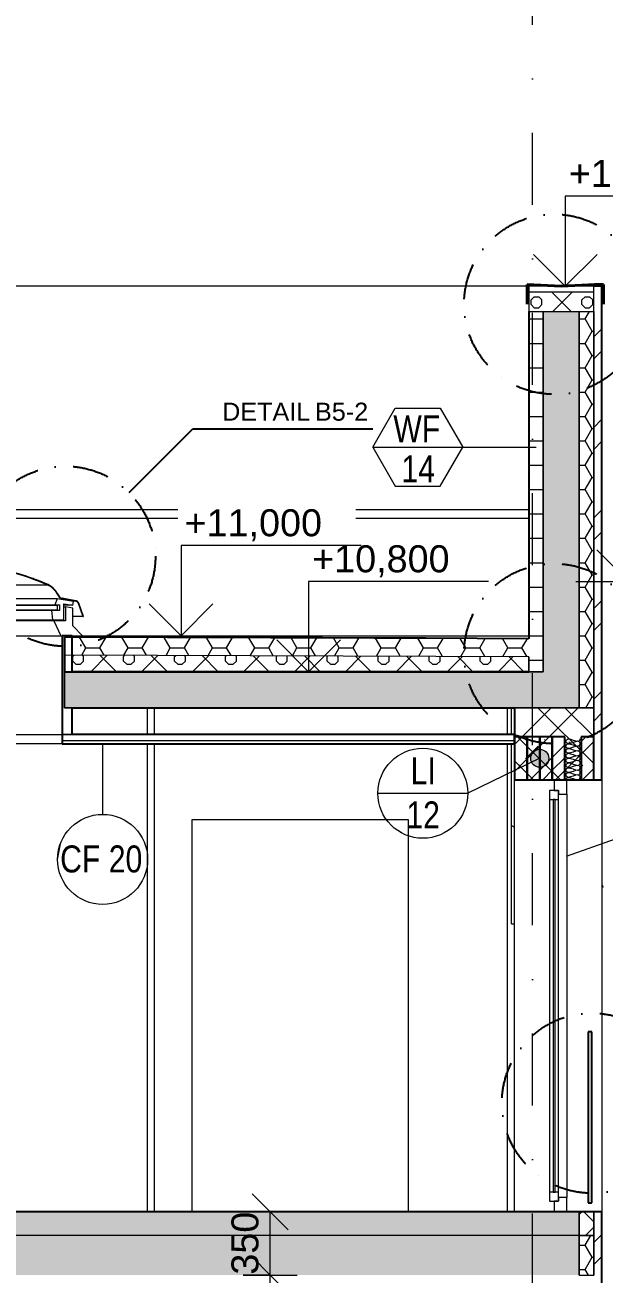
# Model space of a CAD drawing. Header units: millimetres. Extents: x 51291 to 245431, y -8645 to 72638.
# Drawn here: x 66011 to 69227, y 7450 to 14391 of the extents above; entities that cross this region are included whole.
import ezdxf

# ---------------------------------------------------------------- set-up
doc = ezdxf.new("R2010")
doc.units = ezdxf.units.MM
for name, pattern in [('HA_DashDot_10mm-S3mm', [1000, 400, -300, 0, -300]), ('HA_DashDot_4mm-S1mm', [400, 200, -100, 0, -100]), ('HA_Dot-S4mm', [400, 0, -400])]:
    doc.linetypes.add(name, pattern=pattern)
for name, color, linetype, lineweight in [('A-____-____-DIMS', 9, 'Continuous', 5), ('A-____-____-DIMS-100', 9, 'Continuous', 5), ('A-CLNG-____-IDEN', 9, 'Continuous', 9), ('A-CLNG-____-MCUT', 9, 'Continuous', 25), ('A-CLNG-____-OTLN', 9, 'Continuous', 9), ('A-DETL-____-OTLN', 9, 'Continuous', 25), ('A-DETL-____-THIN', 9, 'Continuous', 9), ('A-DETL-____-WIDE', 9, 'Continuous', 40), ('A-DETL-GENF-OTLN', 9, 'Continuous', 9), ('A-FLOR-____-MCUT', 9, 'Continuous', 25), ('A-FLOR-____-OTLN', 9, 'Continuous', 9), ('A-FLOR-____-OVHD', 9, 'HA_DashDot_4mm-S1mm', 25), ('A-FLOR-____-PATT', 9, 'Continuous', 25), ('A-FLOR-HRAL-MCUT', 9, 'Continuous', 25), ('A-FLOR-HRAL-OTLN', 9, 'Continuous', 9), ('A-FLOR-LEVL-OTLN', 9, 'Continuous', 9), ('A-GENM-____-IDEN', 9, 'Continuous', 9), ('A-GENM-____-MCUT', 9, 'Continuous', 25), ('A-GENM-____-OTLN', 9, 'Continuous', 9), ('A-GLAZ-____-IDEN', 9, 'Continuous', 9), ('A-GLAZ-____-MCUT', 9, 'Continuous', 5), ('A-GLAZ-____-OTLN', 9, 'Continuous', 5), ('A-ROOF-____-MCUT', 9, 'Continuous', 25), ('A-ROOF-____-OTLN', 9, 'Continuous', 9), ('A-ROOF-____-PATT', 9, 'Continuous', 25), ('A-WALL-____-MCUT', 9, 'Continuous', 25), ('A-WALL-____-OTLN', 9, 'Continuous', 9), ('A-WALL-____-PATT', 9, 'Continuous', 25), ('G-____-____-DIMS', 9, 'Continuous', 5), ('G-____-____-TEXT', 9, 'Continuous', 5), ('I-WALL-____-MCUT', 9, 'Continuous', 25), ('I-WALL-____-OTLN', 9, 'Continuous', 9), ('S-GRID-____-OTLN', 9, 'Continuous', 5)]:
    doc.layers.add(name, color=color, linetype=linetype, lineweight=lineweight)
doc.styles.add('Arial_1', font='arial.ttf', dxfattribs={"height": 150})
doc.styles.add('Arial_2', font='arial.ttf', dxfattribs={"height": 100})
doc.styles.add('Arial_3', font='arial.ttf', dxfattribs={"width": 0.8, "height": 150})
doc.dimstyles.new('Inner_Dimensions', dxfattribs={"dimscale": 304.8, "dimtxt": 153.03891, "dimasz": 0.656168, "dimexe": 0.492126, "dimexo": 0.0625, "dimgap": 0.065617, "dimtad": 1, "dimdec": 0, "dimzin": 0, "dimdsep": 46, "dimtxsty": 'Arial_1', "dimblk1": 'OBLIQUE', "dimblk2": 'OBLIQUE', "dimsah": 1, "dimcen": 0.09, "dimdle": 0.492126, "dimazin": 0, "dimtfac": 1, "dimtdec": 4, "dimtix": 1, "dimtmove": 0, "dimatfit": 3, "dimfxl": 0.492126, "dimfxlon": 1, "dimtvp": 1, "dimtolj": 1, "dimtzin": 0, "dimlwd": 9, "dimlwe": 9, "dimarcsym": 2})
pattern_1 = [(0, (61896.31, 1865.4), (117.187, 67.658), [78.125, -156.25]), (120, (61896.31, 1865.4), (-117.18705, 67.65792), [78.125, -156.25]), (60, (61896.31, 1865.4), (0.00045, 135.3168), [0, -156.25, 78.125, 0])]
pattern_2 = [(45, (61967.02, 1865.4), (-141.4214, 141.4214), []), (0, (62192.36, 1931.64), (141.421, 141.421), [25, -257.843]), (45, (62217.36, 1931.64), (-141.4214, 141.4214), [25, -175]), (90, (62235.04, 1949.32), (-141.421, 141.421), [25, -257.843]), (135, (62235.04, 1974.32), (-141.4214, -141.4214), [25, -175]), (0, (62192.36, 1992), (141.421, 141.421), [25, -257.843]), (45, (62174.69, 1974.32), (-141.4214, 141.4214), [25, -175]), (90, (62174.69, 1949.32), (-141.421, 141.421), [25, -257.843]), (135, (62192.36, 1931.64), (-141.4214, -141.4214), [25, -175]), (135, (62159.86, 1865.4), (-141.4214, -141.4214), [])]
pattern_3 = [(45, (61896.3, 1865.4), (-176.7767, 176.7767), []), (45, (61967.02, 1865.4), (-176.7767, 176.7767), []), (45, (62108.44, 1865.4), (-106.066, 247.4874), [100, -50, 3.353, -46.647])]

# ---------------------------------------------------------------- blocks, each defined once
blk = doc.blocks.new('HA_WD_SinglePanel - 1000x2400-1653873-ŘEZ 4-4 OBJEKT D')
at = {"layer": 'A-GLAZ-____-MCUT', "color": 50}
for p, q in [((68949.9, 7050), (68949.9, 6990)), ((69019.9, 7050), (68949.9, 7050)), ((69019.9, 6970), (69019.9, 7050)), ((68974.9, 6990), (68924.9, 6990)), ((68924.9, 6990), (68924.9, 6940)), ((68949.9, 6990), (68974.9, 6990)), ((68974.9, 6940), (68974.9, 6990)), ((68974.9, 6990), (68974.9, 6970)), ((68974.9, 6970), (69019.9, 6970)), ((68924.9, 6940), (68974.9, 6940)), ((68954.9, 6940), (68944.9, 6940)), ((68944.9, 6940), (68944.9, 4760)), ((68954.9, 4760), (68954.9, 6940)), ((68974.9, 4760), (68924.9, 4760)), ((68924.9, 4760), (68924.9, 4710)), ((68944.9, 4760), (68954.9, 4760)), ((68974.9, 4710), (68974.9, 4760)), ((69019.9, 4730), (68974.9, 4730)), ((68974.9, 4730), (68974.9, 4710)), ((69019.9, 4650), (69019.9, 4730)), ((68924.9, 4710), (68974.9, 4710)), ((68949.9, 4710), (68949.9, 4650)), ((68974.9, 4710), (68949.9, 4710)), ((68949.9, 4650), (69019.9, 4650))]:
    blk.add_line(p, q, dxfattribs=at)
at = {"layer": 'A-GLAZ-____-OTLN', "color": 50}
for p, q in [((69019.9, 6970), (69019.9, 4730)), ((68924.9, 6940), (68924.9, 4760)), ((68974.9, 4760), (68974.9, 6940))]:
    blk.add_line(p, q, dxfattribs=at)
blk = doc.blocks.new('Roof-Windows_VELUX_CXP_ISD-1 - CXP size 900x1200 _090120_-1750642-ŘEZ 4-4 OBJEKT D')
at = {"layer": 'A-GLAZ-____-MCUT', "color": 50}
for p, q in [((65099.4, 11249.9), (65075.5, 11215.7)), ((65078, 11214), (65101.9, 11248.2)), ((65140.2, 11283.8), (65141.4, 11281)), ((65141.4, 11281), (65140.2, 11283.8)), ((66138.3, 11281), (66139.5, 11283.8)), ((66139.5, 11283.8), (66138.3, 11281)), ((66177.9, 11248.2), (66201.7, 11214)), ((66204.2, 11215.7), (66180.3, 11249.9)), ((64970.4, 11181), (64943.3, 11106.9)), ((64946.5, 11106.9), (64973.2, 11180)), ((65062.6, 11207.4), (64985.7, 11193.9)), ((64986.2, 11190.9), (65063.1, 11204.5)), ((65089.2, 11205.1), (64999.5, 11189.3)), ((64999.5, 11189.3), (65003.2, 11168.6)), ((65003.2, 11168.6), (65052.4, 11177.3)), ((65052.4, 11177.3), (65052.4, 11087.2)), ((65102.4, 11170.8), (65089.2, 11205.1)), ((66190.6, 11205.1), (66177.4, 11170.8)), ((66280.2, 11189.3), (66190.6, 11205.1)), ((66216.6, 11204.5), (66293.5, 11190.9)), ((66294, 11193.9), (66217.1, 11207.4)), ((66227.4, 11087.2), (66227.4, 11177.3)), ((66227.4, 11177.3), (66276.6, 11168.6)), ((66276.6, 11168.6), (66280.2, 11189.3)), ((66306.5, 11180), (66333.2, 11106.9)), ((66336.4, 11106.9), (66309.3, 11181)), ((64943.3, 11106.9), (64946.5, 11106.9)), ((65044.4, 11160.7), (65003.4, 11153.4)), ((65003.4, 11153.4), (65003.4, 11054.7)), ((65044.4, 11083), (65044.4, 11160.7)), ((65076.4, 11139.2), (65076.4, 11170.8)), ((65076.4, 11170.8), (65102.4, 11170.8)), ((65120.5, 11139.2), (65076.4, 11139.2)), ((66192.5, 11167.4), (65087.2, 11167.4)), ((65087.2, 11167.4), (65087.2, 11143.4)), ((65087.2, 11143.4), (66192.5, 11143.4)), ((65115.1, 11087.2), (65120.5, 11139.2)), ((66203.4, 11139.2), (66159.2, 11139.2)), ((66159.2, 11139.2), (66164.7, 11087.2)), ((66177.4, 11170.8), (66203.4, 11170.8)), ((66192.5, 11143.4), (66192.5, 11167.4)), ((66203.4, 11170.8), (66203.4, 11139.2)), ((66276.4, 11153.4), (66235.4, 11160.7)), ((66235.4, 11160.7), (66235.4, 11083)), ((66276.4, 11054.7), (66276.4, 11153.4)), ((66333.2, 11106.9), (66336.4, 11106.9)), ((65003.4, 11054.7), (64949.9, 11000)), ((65109.1, 11083), (65044.4, 11083)), ((65052.4, 11087.2), (65115.1, 11087.2)), ((65069.4, 11000), (65109.1, 11083)), ((66164.7, 11087.2), (66227.4, 11087.2)), ((66170.7, 11083), (66210.3, 11000)), ((66235.4, 11083), (66170.7, 11083)), ((66329.9, 11000), (66276.4, 11054.7)), ((64949.9, 11000), (65069.4, 11000)), ((66210.3, 11000), (66329.9, 11000))]:
    blk.add_line(p, q, dxfattribs=at)
at = {"layer": 'A-GLAZ-____-MCUT', "color": 50, "flags": 128}
for points in [[(65920.9, 11359.1), (65639.9, 11359.1), (65358.9, 11359.1)], [(65358.9, 11356), (65639.9, 11356), (65920.9, 11356)]]:
    blk.add_lwpolyline(points, dxfattribs=at)
at = {"layer": 'A-GLAZ-____-MCUT', "color": 50}
for centre, radius, start, end in [((65776.8, 9791.5), 1622.4, 104.92965, 113.10417), ((65776.8, 9791.5), 1619.4, 104.95798, 113.10187), ((65502.9, 9791.5), 1622.4, 66.89583, 75.07031), ((65502.9, 9791.5), 1619.4, 66.89813, 75.04197), ((65181.4, 11192.7), 100, 114.34215, 145.09852), ((65181.4, 11192.7), 97, 114.34215, 145.09852), ((66098.3, 11192.7), 97, 34.90148, 65.65785), ((66098.3, 11192.7), 100, 34.90148, 65.65785), ((64989.2, 11174.2), 20, 99.99323, 159.95019), ((64989.2, 11174.2), 17, 99.99323, 159.95019), ((65059.1, 11227.1), 20, 279.99323, 325.09852), ((65059.1, 11227.1), 23, 279.99323, 325.09852), ((66220.6, 11227.1), 23, 214.90148, 260.00677), ((66220.6, 11227.1), 20, 214.90148, 260.00677), ((66290.5, 11174.2), 17, 20.04981, 80.00677), ((66290.5, 11174.2), 20, 20.04981, 80.00677)]:
    blk.add_arc(centre, radius, start, end, dxfattribs=at)
at = {"layer": 'A-GLAZ-____-OTLN', "color": 50}
for p, q in [((66138.3, 11281), (65141.4, 11281)), ((66138.3, 11281), (65141.4, 11281)), ((66190.6, 11205.1), (65089.2, 11205.1)), ((65003.4, 11106.9), (64946.5, 11106.9)), ((65052.4, 11168.6), (65003.2, 11168.6)), ((65044.4, 11160.7), (65052.4, 11160.7)), ((65102.4, 11170.8), (66177.4, 11170.8)), ((66159.2, 11139.2), (65120.5, 11139.2)), ((66276.6, 11168.6), (66227.4, 11168.6)), ((66227.4, 11160.7), (66235.4, 11160.7)), ((66333.2, 11106.9), (66276.4, 11106.9)), ((66170.7, 11083), (65109.1, 11083)), ((65115.1, 11087.2), (66164.7, 11087.2)), ((65069.4, 11000), (66210.3, 11000))]:
    blk.add_line(p, q, dxfattribs=at)
for points, knots in [([(65236, 11321.1), (65228, 11318.3), (65195.7, 11306.6), (65163.9, 11293.9), (65140.2, 11283.8)], [0.5555541, 0.5555541, 0.5555541, 0.5555541, 0.6666667, 1, 1, 1, 1]), ([(65358.9, 11359.1), (65334, 11352.5), (65301.1, 11342.9), (65268.5, 11332.2), (65260.4, 11329.5)], [0, 0, 0, 0, 0.3333333, 0.4444658, 0.4444658, 0.4444658, 0.4444658]), ([(66019.4, 11329.5), (66011.2, 11332.2), (65978.6, 11342.9), (65945.7, 11352.5), (65920.9, 11359.1)], [-0.4444826, -0.4444826, -0.4444826, -0.4444826, -0.3333333, 0, 0, 0, 0]), ([(66139.5, 11283.8), (66115.8, 11293.9), (66084, 11306.6), (66051.8, 11318.3), (66043.7, 11321.1)], [-1, -1, -1, -1, -0.6666667, -0.5555283, -0.5555283, -0.5555283, -0.5555283]), ([(65115.3, 11267.7), (65113.8, 11266.3), (65108, 11260.9), (65102.8, 11254.8), (65099.4, 11249.9)], [0.5553188, 0.5553188, 0.5553188, 0.5553188, 0.6666667, 1, 1, 1, 1]), ([(65140.2, 11283.8), (65134.8, 11281.3), (65127.8, 11277.4), (65121.4, 11272.7), (65119.8, 11271.4)], [0, 0, 0, 0, 0.3333333, 0.4446988, 0.4446988, 0.4446988, 0.4446988]), ([(66159.9, 11271.4), (66158.3, 11272.7), (66151.9, 11277.4), (66145, 11281.3), (66139.5, 11283.8)], [-0.4447841, -0.4447841, -0.4447841, -0.4447841, -0.3333333, 0, 0, 0, 0]), ([(66180.3, 11249.9), (66176.9, 11254.8), (66171.8, 11260.9), (66166, 11266.3), (66164.5, 11267.7)], [-1, -1, -1, -1, -0.6666667, -0.5551982, -0.5551982, -0.5551982, -0.5551982]), ([(64985.7, 11193.9), (64984, 11193.6), (64981.5, 11192.8), (64978.4, 11191.1), (64976.7, 11189.8), (64975.4, 11188.6), (64974.1, 11187.4), (64972.2, 11185), (64971, 11182.7), (64970.4, 11181)], [0, 0, 0, 0, 0.25, 0.375, 0.5, 0.5625, 0.625, 0.75, 1, 1, 1, 1]), ([(66309.3, 11181), (66308.7, 11182.7), (66307.5, 11185), (66305.3, 11187.7), (66303.7, 11189.2), (66302.4, 11190.3), (66300.9, 11191.3), (66298.2, 11192.8), (66295.8, 11193.6), (66294, 11193.9)], [-1, -1, -1, -1, -0.75, -0.625, -0.5, -0.4375, -0.375, -0.25, 0, 0, 0, 0])]:
    blk.add_open_spline(points, degree=3, knots=knots, dxfattribs=at)
for points in [[(65117.2, 11265.4), (65118.7, 11266.7), (65120.2, 11267.9), (65121.7, 11269.1)], [(66158, 11269.1), (66159.6, 11267.9), (66161, 11266.7), (66162.5, 11265.4)], [(65063.1, 11204.5), (65064.6, 11204.7), (65067.5, 11205.5), (65071.6, 11207.6), (65075.2, 11210.4), (65077.1, 11212.7), (65078, 11214)], [(66201.7, 11214), (66202.6, 11212.7), (66204.6, 11210.4), (66208.1, 11207.6), (66212.2, 11205.5), (66215.1, 11204.7), (66216.6, 11204.5)]]:
    blk.add_open_spline(points, degree=3, dxfattribs=at)
blk = doc.blocks.new('Railing - Railing-1601675-ŘEZ 4-4 OBJEKT D')
at = {"layer": 'A-FLOR-HRAL-MCUT', "color": 10}
for p, q in [((69159.9, 8800), (69139.9, 8800)), ((69139.9, 8800), (69139.9, 7850)), ((69159.9, 7850), (69159.9, 8800)), ((69139.9, 7850), (69159.9, 7850))]:
    blk.add_line(p, q, dxfattribs=at)
blk = doc.blocks.new('HA_GM_Gutter_Facade - HA_GM_Gutter_Facade TP02-2011691-ŘEZ 4-4 OBJEKT D')
at = {"layer": 'A-GENM-____-OTLN', "color": 250}
for p, q in [((69216.9, 9615), (69214.9, 9615)), ((69224.4, 9602), (69216.9, 9615))]:
    blk.add_line(p, q, dxfattribs=at)
blk = doc.blocks.new('TB_Porotherm KP7_1250mm - TB_Porotherm KP7_1250mm-V10-ŘEZ 4-4 OBJEKT D')
at = {"layer": 'A-GENM-____-OTLN', "lineweight": 5}
h = blk.add_hatch(dxfattribs=at)
h.set_pattern_fill('FP_9', color=256, style=0, pattern_type=2)
h.set_pattern_definition(pattern_3)
h.paths.add_polyline_path([(68729.9, 10200), (68799.9, 10200), (68799.9, 10438), (68729.9, 10438)])
at = {"layer": 'A-GENM-____-MCUT', "color": 10}
for p, q in [((68799.9, 10438), (68729.9, 10438)), ((68729.9, 10438), (68729.9, 10200)), ((68799.9, 10200), (68799.9, 10438)), ((68729.9, 10200), (68799.9, 10200))]:
    blk.add_line(p, q, dxfattribs=at)
blk = doc.blocks.new('TB_Porotherm KP7_1250mm - TB_Porotherm KP7_1250mm-V11-ŘEZ 4-4 OBJEKT D')
at = {"layer": 'A-GENM-____-OTLN', "lineweight": 5}
h = blk.add_hatch(dxfattribs=at)
h.set_pattern_fill('FP_9', color=256, style=0, pattern_type=2)
h.set_pattern_definition(pattern_3)
h.paths.add_polyline_path([(68799.9, 10200), (68869.9, 10200), (68869.9, 10438), (68799.9, 10438)])
at = {"layer": 'A-GENM-____-MCUT', "color": 10}
for p, q in [((68869.9, 10438), (68799.9, 10438)), ((68799.9, 10438), (68799.9, 10200)), ((68869.9, 10200), (68869.9, 10438)), ((68799.9, 10200), (68869.9, 10200))]:
    blk.add_line(p, q, dxfattribs=at)
blk = doc.blocks.new('TB_Porotherm KP7_1250mm - TB_Porotherm KP7_1250mm-V12-ŘEZ 4-4 OBJEKT D')
at = {"layer": 'A-GENM-____-OTLN', "lineweight": 5}
h = blk.add_hatch(dxfattribs=at)
h.set_pattern_fill('FP_9', color=256, style=0, pattern_type=2)
h.set_pattern_definition(pattern_3)
h.paths.add_polyline_path([(68869.9, 10200), (68939.9, 10200), (68939.9, 10438), (68869.9, 10438)])
at = {"layer": 'A-GENM-____-MCUT', "color": 10}
for p, q in [((68939.9, 10438), (68869.9, 10438)), ((68869.9, 10438), (68869.9, 10200)), ((68939.9, 10200), (68939.9, 10438)), ((68869.9, 10200), (68939.9, 10200))]:
    blk.add_line(p, q, dxfattribs=at)
blk = doc.blocks.new('TB_Porotherm KP7_1250mm - TB_Porotherm KP7_1250mm-V13-ŘEZ 4-4 OBJEKT D')
at = {"layer": 'A-GENM-____-OTLN', "lineweight": 5}
h = blk.add_hatch(dxfattribs=at)
h.set_pattern_fill('FP_9', color=256, style=0, pattern_type=2)
h.set_pattern_definition(pattern_3)
h.paths.add_polyline_path([(68976.2, 10200), (69009.9, 10200), (69009.9, 10438), (68939.9, 10438), (68939.9, 10200)])
at = {"layer": 'A-GENM-____-MCUT', "color": 10}
for p, q in [((69009.9, 10438), (68939.9, 10438)), ((68939.9, 10438), (68939.9, 10200)), ((69009.9, 10200), (69009.9, 10438)), ((68939.9, 10200), (69009.9, 10200))]:
    blk.add_line(p, q, dxfattribs=at)
blk = doc.blocks.new('TB_Porotherm KP7_1250mm - TB_Porotherm KP7_1250mm-V14-ŘEZ 4-4 OBJEKT D')
at = {"layer": 'A-GENM-____-OTLN', "lineweight": 5}
h = blk.add_hatch(dxfattribs=at)
h.set_pattern_fill('FP_9', color=256, style=0, pattern_type=2)
h.set_pattern_definition(pattern_3)
h.paths.add_polyline_path([(69099.9, 10200), (69169.9, 10200), (69169.9, 10438), (69099.9, 10438)])
at = {"layer": 'A-GENM-____-MCUT', "color": 10}
for p, q in [((69169.9, 10438), (69099.9, 10438)), ((69099.9, 10438), (69099.9, 10200)), ((69169.9, 10200), (69169.9, 10438)), ((69099.9, 10200), (69169.9, 10200))]:
    blk.add_line(p, q, dxfattribs=at)
blk = doc.blocks.new('185-01_OBJEKT D_Central_rvt-1-ŘEZ 4-4 OBJEKT D')
at = {"layer": 'A-FLOR-____-PATT', "lineweight": 9}
h = blk.add_hatch(color=254, dxfattribs=at)
h.paths.add_polyline_path([(69089.9, 10600), (69089.9, 10800), (66229.9, 10800), (66229.9, 10600), (68976.2, 10600)])
h.paths.add_polyline_path([(64053.5, 10600), (65049.9, 10600), (65049.9, 10800), (63904.9, 10800), (63904.9, 10600)])
at = {"layer": 'A-FLOR-____-PATT', "lineweight": 5}
blk.add_hatch(color=7, dxfattribs=at).paths.add_polyline_path([(69089.9, 7670), (69089.9, 7800), (64154.9, 7800), (64154.9, 7670), (68976.2, 7670)])
at = {"layer": 'A-FLOR-____-PATT', "lineweight": 9}
blk.add_hatch(color=254, dxfattribs=at).paths.add_polyline_path([(68976.2, 7450), (69089.9, 7450), (69089.9, 7670), (63904.9, 7670), (63904.9, 7450), (68729.9, 7450)])
at = {"layer": 'A-FLOR-____-PATT', "lineweight": 5}
h = blk.add_hatch(dxfattribs=at)
h.set_pattern_fill('FP_5', color=50, style=0, pattern_type=2)
h.set_pattern_definition(pattern_1)
h.paths.add_polyline_path([(69089.9, 7450), (69169.9, 7450), (69169.9, 7670), (69089.9, 7670)])
at = {"layer": 'A-ROOF-____-PATT', "lineweight": 5}
h = blk.add_hatch(dxfattribs=at)
h.set_pattern_fill('FP_5', color=50, style=0, pattern_type=2)
h.set_pattern_definition(pattern_1)
h.paths.add_polyline_path([(68809.9, 10883.1), (68809.9, 10983.2), (66229.9, 10992.5), (66229.9, 10892.5), (68429.2, 10884.5)])
h.paths.add_polyline_path([(65007.4, 10896.9), (65007.4, 10996.9), (64354.9, 10999.3), (64354.9, 10899.3), (64874, 10897.4)])
h = blk.add_hatch(dxfattribs=at)
h.set_pattern_fill('FP_8', color=50, style=0, pattern_type=2)
h.set_pattern_definition(pattern_2)
h.paths.add_polyline_path([(68429.2, 10800), (68809.9, 10800), (68809.9, 10883.1), (66229.9, 10892.5), (66229.9, 10800), (67882.2, 10800)])
h.paths.add_polyline_path([(64600.5, 10800), (65049.9, 10800), (65049.9, 10896.8), (64154.9, 10900), (64154.9, 10800)])
at = {"layer": 'A-WALL-____-PATT', "lineweight": 5}
h = blk.add_hatch(dxfattribs=at)
h.set_pattern_fill('FP_6', color=50, style=0, pattern_type=2)
h.set_pattern_definition([(45, (61896.3, 1865.4), (-251.447, 251.447), []), (45, (61896.3, 2246.4), (-251.447, 251.447), [])])
h.paths.add_polyline_path([(69214.9, 3900), (69214.9, 4650), (69169.9, 4650), (69169.9, 3900)])
h.paths.add_polyline_path([(69214.9, 7050), (69214.9, 7800), (69169.9, 7800), (69169.9, 7050)])
h.paths.add_polyline_path([(69169.9, 10200), (69214.9, 10200), (69214.9, 12940), (69169.9, 12940), (69169.9, 10451.1)])
h = blk.add_hatch(dxfattribs=at)
h.set_pattern_fill('FP_5', color=50, style=0, pattern_type=2)
h.set_pattern_definition(pattern_1)
h.paths.add_polyline_path([(68809.9, 10800), (68889.9, 10800), (68889.9, 12800), (68809.9, 12800), (68809.9, 10883.1)])
at = {"layer": 'A-WALL-____-PATT', "lineweight": 9}
blk.add_hatch(color=254, dxfattribs=at).paths.add_polyline_path([(68976.2, 10800), (69089.9, 10800), (69089.9, 12800), (68889.9, 12800), (68889.9, 10800)])
at = {"layer": 'A-WALL-____-PATT', "lineweight": 5}
h = blk.add_hatch(dxfattribs=at)
h.set_pattern_fill('FP_5', color=50, style=0, pattern_type=2)
h.set_pattern_definition(pattern_1)
h.paths.add_polyline_path([(69089.9, 10600), (69169.9, 10600), (69169.9, 12800), (69089.9, 12800), (69089.9, 10800)])
h = blk.add_hatch(dxfattribs=at)
h.set_pattern_fill('FP_4', color=50, style=0, pattern_type=2)
h.set_pattern_definition([(45, (61896.3, 1865.4), (-212.132, 212.132), []), (45, (62046.3, 1865.4), (-212.132, 212.132), []), (315, (61896.3, 1865.4), (212.132, 212.132), []), (315, (62046.3, 1865.4), (212.132, 212.132), [])])
h.paths.add_polyline_path([(69089.9, 7670), (69169.9, 7670), (69169.9, 7800), (69089.9, 7800)])
h.paths.add_polyline_path([(68729.9, 10200), (69169.9, 10200), (69169.9, 10600), (68729.9, 10600), (68729.9, 10451.1)])
at = {"layer": 'A-CLNG-____-MCUT', "color": 10}
for p, q in [((66217.4, 10452), (66217.4, 10400)), ((68729.9, 10452), (66272.4, 10452)), ((68729.9, 10400), (68729.9, 10452)), ((66217.4, 10400), (68729.9, 10400))]:
    blk.add_line(p, q, dxfattribs=at)
at = {"layer": 'A-CLNG-____-MCUT', "color": 250, "lineweight": 9}
for p, q in [((66272.4, 10452), (66217.4, 10452)), ((68729.9, 10416), (66217.4, 10416))]:
    blk.add_line(p, q, dxfattribs=at)
at = {"layer": 'A-CLNG-____-OTLN', "color": 250}
for p, q in [((65062.4, 10452), (66217.4, 10452)), ((66217.4, 10400), (65062.4, 10400))]:
    blk.add_line(p, q, dxfattribs=at)
at = {"layer": 'A-FLOR-____-MCUT', "color": 250, "lineweight": 9}
for p, q in [((66272.4, 10800), (66229.9, 10800)), ((66229.9, 10800), (66229.9, 10600)), ((68889.9, 10800), (68809.9, 10800)), ((69089.9, 10600), (69089.9, 10800)), ((66229.9, 10600), (66272.4, 10600)), ((68729.9, 10600), (69089.9, 10600)), ((69089.9, 7670), (69089.9, 7800)), ((69089.9, 7670), (64154.9, 7670))]:
    blk.add_line(p, q, dxfattribs=at)
at = {"layer": 'A-FLOR-____-MCUT', "color": 10}
for p, q in [((68809.9, 10800), (66272.4, 10800)), ((66272.4, 10600), (68729.9, 10600)), ((69089.9, 7800), (64154.9, 7800))]:
    blk.add_line(p, q, dxfattribs=at)
at = {"layer": 'A-FLOR-____-OTLN', "color": 250}
for p, q in [((69089.9, 7450), (69089.9, 7670)), ((69169.9, 7670), (69089.9, 7670)), ((69089.9, 7670), (69089.9, 7450)), ((69169.9, 7450), (69169.9, 7670)), ((69089.9, 7450), (69169.9, 7450))]:
    blk.add_line(p, q, dxfattribs=at)
at = {"layer": 'A-ROOF-____-MCUT', "color": 10}
for p, q in [((66229.9, 10992.5), (66229.9, 10800)), ((66229.9, 10800), (68809.9, 10800))]:
    blk.add_line(p, q, dxfattribs=at)
at = {"layer": 'A-ROOF-____-MCUT', "color": 250, "lineweight": 9}
for p, q in [((68809.9, 10883.1), (66229.9, 10892.5)), ((68809.9, 10800), (68809.9, 10883.1))]:
    blk.add_line(p, q, dxfattribs=at)
at = {"layer": 'A-ROOF-____-MCUT', "color": 10, "flags": 128}
blk.add_lwpolyline([(68809.9, 10983.2), (68523.2, 10984.2), (68236.5, 10985.2), (67949.9, 10986.3), (67663.2, 10987.3), (67376.5, 10988.4), (67089.9, 10989.4), (66803.2, 10990.4), (66516.5, 10991.5), (66229.9, 10992.5)], dxfattribs=at)
at = {"layer": 'A-ROOF-____-OTLN', "color": 250}
for p, q in [((64354.9, 11700), (68809.9, 11700)), ((68809.9, 11650), (64354.9, 11650)), ((66329.9, 11000), (68809.9, 11000)), ((68712.4, 9946.8), (68729.9, 9936.3))]:
    blk.add_line(p, q, dxfattribs=at)
at = {"layer": 'A-WALL-____-MCUT', "color": 10}
for p, q in [((69214.9, 12940), (69169.9, 12940)), ((69214.9, 10200), (69214.9, 12940)), ((68809.9, 12800), (68809.9, 10983.2)), ((68729.9, 10600), (68729.9, 10200)), ((68729.9, 10200), (69169.9, 10200)), ((69169.9, 10200), (69214.9, 10200)), ((69169.9, 7800), (69089.9, 7800)), ((69214.9, 7800), (69169.9, 7800)), ((69214.9, 7050), (69214.9, 7800))]:
    blk.add_line(p, q, dxfattribs=at)
at = {"layer": 'A-WALL-____-MCUT', "color": 250, "lineweight": 9}
for p, q in [((68889.9, 12800), (68889.9, 10800)), ((68889.9, 10800), (68889.9, 12800)), ((69089.9, 10800), (69089.9, 12800)), ((69089.9, 12800), (69089.9, 10800)), ((69169.9, 12800), (69169.9, 10600)), ((69169.9, 10600), (69169.9, 12800)), ((68809.9, 10883.1), (68809.9, 10800)), ((66229.9, 10600), (66229.9, 10800)), ((66229.9, 10800), (66272.4, 10800)), ((68809.9, 10800), (68889.9, 10800)), ((69089.9, 10800), (69089.9, 10600)), ((66272.4, 10600), (66229.9, 10600)), ((69089.9, 10600), (68729.9, 10600)), ((69169.9, 10600), (69089.9, 10600)), ((69089.9, 10600), (69169.9, 10600)), ((69169.9, 10200), (69169.9, 10600)), ((69169.9, 10600), (69169.9, 10200)), ((66217.4, 10452), (66272.4, 10452)), ((69089.9, 7800), (69089.9, 7670)), ((69169.9, 7670), (69169.9, 7800)), ((69169.9, 7800), (69169.9, 7670))]:
    blk.add_line(p, q, dxfattribs=at)
at = {"layer": 'A-WALL-____-OTLN', "color": 250}
for p, q in [((68809.9, 12940), (64354.9, 12940)), ((69214.9, 12940), (69214.9, 12940)), ((68729.9, 7800), (68729.9, 10200)), ((69214.9, 10200), (69214.9, 7800)), ((68712.4, 9946.8), (68729.9, 9936.3)), ((69214.9, 9628), (69214.9, 9628)), ((68712.4, 9400), (68729.9, 9400)), ((69089.9, 7670), (69169.9, 7670)), ((69169.9, 7670), (69169.9, 7450))]:
    blk.add_line(p, q, dxfattribs=at)
at = {"layer": 'I-WALL-____-MCUT', "color": 10}
for p, q in [((66217.4, 11000), (66217.4, 10452)), ((66272.4, 11000), (66217.4, 11000)), ((66272.4, 10800), (66272.4, 11000)), ((66272.4, 10452), (66272.4, 10600))]:
    blk.add_line(p, q, dxfattribs=at)
at = {"layer": 'I-WALL-____-OTLN', "color": 250}
for p, q in [((66689.4, 10600), (66689.4, 10452)), ((66729.9, 10452), (66729.9, 10600)), ((68689.9, 10600), (68689.9, 10452)), ((68712.4, 10452), (68712.4, 10600)), ((65062.4, 10452), (66217.4, 10452)), ((66689.4, 10400), (66689.4, 7800)), ((66729.9, 7800), (66729.9, 10400)), ((68689.9, 10400), (68689.9, 7800)), ((68712.4, 9400), (68712.4, 10400)), ((66939.9, 7800), (66939.9, 9980)), ((66939.9, 9980), (68139.9, 9980)), ((68139.9, 9980), (68139.9, 7800))]:
    blk.add_line(p, q, dxfattribs=at)
at = {"layer": 'A-FLOR-HRAL-OTLN', "color": 250, "lineweight": 9}
blk.add_blockref('Railing - Railing-1601675-ŘEZ 4-4 OBJEKT D', (0, 0), dxfattribs=at)
at = {"layer": 'A-GENM-____-OTLN', "color": 250, "lineweight": 9}
for name in ['TB_Porotherm KP7_1250mm - TB_Porotherm KP7_1250mm-V10-ŘEZ 4-4 OBJEKT D', 'TB_Porotherm KP7_1250mm - TB_Porotherm KP7_1250mm-V11-ŘEZ 4-4 OBJEKT D', 'TB_Porotherm KP7_1250mm - TB_Porotherm KP7_1250mm-V12-ŘEZ 4-4 OBJEKT D', 'TB_Porotherm KP7_1250mm - TB_Porotherm KP7_1250mm-V13-ŘEZ 4-4 OBJEKT D', 'TB_Porotherm KP7_1250mm - TB_Porotherm KP7_1250mm-V14-ŘEZ 4-4 OBJEKT D', 'HA_GM_Gutter_Facade - HA_GM_Gutter_Facade TP02-2011691-ŘEZ 4-4 OBJEKT D']:
    blk.add_blockref(name, (0, 0), dxfattribs=at)
at = {"layer": 'A-GLAZ-____-OTLN', "color": 250, "lineweight": 9}
for name, p in [('Roof-Windows_VELUX_CXP_ISD-1 - CXP size 900x1200 _090120_-1750642-ŘEZ 4-4 OBJEKT D', (0, 0)), ('HA_WD_SinglePanel - 1000x2400-1653873-ŘEZ 4-4 OBJEKT D', (0, 3150))]:
    blk.add_blockref(name, p, dxfattribs=at)
blk = doc.blocks.new('Spot Elevations - Default-792506-ŘEZ 4-4 OBJEKT D')
at = {"layer": 'G-____-____-DIMS', "lineweight": 9}
for p, q in [((70363.8, 11800), (69363.8, 11800)), ((69363.8, 11800), (69363.8, 11300)), ((69187, 11476.8), (69363.8, 11300)), ((69363.8, 11300), (69540.5, 11476.8))]:
    blk.add_line(p, q, dxfattribs=at)
blk = doc.blocks.new('DIMBLOCK6-ŘEZ 4-4 OBJEKT D')
at = {"layer": 'A-____-____-DIMS-100', "lineweight": 9}
for p, q in [((67372.3, 7450), (67272.3, 7550)), ((67222.3, 7450), (67522.3, 7450)), ((67372.3, 7450), (67222.3, 7450)), ((67372.3, 4650), (67372.3, 7450)), ((67372.3, 7450), (67472.3, 7350)), ((67372.3, 4650), (67272.3, 4750)), ((67222.3, 4650), (67522.3, 4650)), ((67372.3, 4650), (67222.3, 4650)), ((67372.3, 4650), (67472.3, 4550))]:
    blk.add_line(p, q, dxfattribs=at)
at = {"layer": 'A-____-____-DIMS-100', "color": 0, "lineweight": 9, "insert": (67157.6, 5819.3), "char_height": 150, "width": 553.765, "attachment_point": 1, "rotation": 90, "line_spacing_factor": 0.941778, "style": 'Arial_1'}
blk.add_mtext('2800', dxfattribs=at)
blk = doc.blocks.new('_Oblique')
at = {"color": 0, "linetype": 'ByBlock', "lineweight": -2}
blk.add_line((-0.5, -0.5), (0.5, 0.5), dxfattribs=at)
blk = doc.blocks.new('DIMBLOCK7-ŘEZ 4-4 OBJEKT D')
at = {"layer": 'A-____-____-DIMS-100', "lineweight": 9}
for p, q in [((67372.3, 7800), (67272.3, 7900)), ((67222.3, 7800), (67522.3, 7800)), ((67372.3, 7800), (67222.3, 7800)), ((67372.3, 7450), (67372.3, 7800)), ((67372.3, 7800), (67472.3, 7700)), ((67372.3, 7450), (67272.3, 7550)), ((67222.3, 7450), (67522.3, 7450)), ((67372.3, 7450), (67222.3, 7450)), ((67372.3, 7450), (67472.3, 7350))]:
    blk.add_line(p, q, dxfattribs=at)
at = {"layer": 'A-____-____-DIMS-100', "color": 0, "lineweight": 9, "insert": (67157.6, 7451.9), "char_height": 150, "width": 415.324, "attachment_point": 1, "rotation": 90, "line_spacing_factor": 0.941778, "style": 'Arial_1'}
blk.add_mtext('350', dxfattribs=at)
blk = doc.blocks.new('HA_Tag_Ceiling - Group _ Type Mark-1822524-ŘEZ 4-4 OBJEKT D')
at = {"layer": 'A-CLNG-____-IDEN'}
blk.add_line((66192.4, 6607.9), (66207.4, 6693.4), dxfattribs=at)
blk.add_circle((66442.4, 6607.9), 250, dxfattribs=at)
blk = doc.blocks.new('HA_TAG_GM_Products - Generic-588599-ŘEZ 4-4 OBJEKT D')
at = {"layer": 'A-GENM-____-IDEN'}
blk.add_line((55934, 5984.9), (56434, 5984.9), dxfattribs=at)
blk.add_circle((56184, 5984.9), 250, dxfattribs=at)

msp = doc.modelspace()

# ---------------------------------------------------------------- hatches: boundary and pattern name
at = {"layer": 'A-DETL-GENF-OTLN', "lineweight": 5}
h = msp.add_hatch(dxfattribs=at)
h.set_pattern_fill('FP_8', color=50, style=0, pattern_type=2)
h.set_pattern_definition(pattern_2)
h.paths.add_polyline_path([(68809.9, 12800), (69169.9, 12800), (69169.9, 12910), (68809.9, 12910)])
at = {"layer": 'A-GENM-____-IDEN'}
h = msp.add_hatch(color=256, dxfattribs=at)
edge = h.paths.add_edge_path()
edge.add_arc((68869.9, 10319), 50, 0, 360)

# ---------------------------------------------------------------- linework, layer by layer
at = {"layer": 'A-CLNG-____-IDEN'}
msp.add_line((66442.4, 10400), (66442.4, 10007.9), dxfattribs=at)
at = {"layer": 'A-DETL-____-OTLN'}
for p, q in [((66588.9, 11794.2), (66942.5, 12147.8)), ((66942.5, 12147.8), (67942.5, 12147.8))]:
    msp.add_line(p, q, dxfattribs=at)
at = {"layer": 'A-DETL-____-OTLN', "lineweight": 9}
for points in [[(69028.2, 10400), (69021.9, 10400), (69007.8, 10413.3), (69021.9, 10426.7), (69028.2, 10426.7)], [(69028.2, 10426.7), (69046.5, 10426.7), (69063.2, 10413.3), (69081.5, 10413.3)], [(69081.5, 10413.3), (69063.2, 10413.3), (69046.5, 10400), (69028.2, 10400)], [(69081.5, 10413.3), (69087.8, 10413.3), (69094.9, 10420.4), (69094.9, 10426.7)], [(69081.5, 10386.7), (69087.8, 10386.7), (69101.9, 10400), (69087.8, 10413.3), (69081.5, 10413.3)], [(69028.2, 10373.3), (69021.9, 10373.3), (69007.8, 10386.7), (69021.9, 10400), (69028.2, 10400)], [(69028.2, 10346.7), (69021.9, 10346.7), (69007.8, 10360), (69021.9, 10373.3), (69028.2, 10373.3)], [(69028.2, 10320), (69021.9, 10320), (69007.8, 10333.3), (69021.9, 10346.7), (69028.2, 10346.7)], [(69028.2, 10400), (69046.5, 10400), (69063.2, 10386.7), (69081.5, 10386.7)], [(69081.5, 10386.7), (69063.2, 10386.7), (69046.5, 10373.3), (69028.2, 10373.3)], [(69028.2, 10373.3), (69046.5, 10373.3), (69063.2, 10360), (69081.5, 10360)], [(69081.5, 10360), (69063.2, 10360), (69046.5, 10346.7), (69028.2, 10346.7)], [(69028.2, 10346.7), (69046.5, 10346.7), (69063.2, 10333.3), (69081.5, 10333.3)], [(69081.5, 10360), (69087.8, 10360), (69101.9, 10373.3), (69087.8, 10386.7), (69081.5, 10386.7)], [(69081.5, 10333.3), (69087.8, 10333.3), (69101.9, 10346.7), (69087.8, 10360), (69081.5, 10360)], [(69028.2, 10293.3), (69021.9, 10293.3), (69007.8, 10306.7), (69021.9, 10320), (69028.2, 10320)], [(69028.2, 10266.7), (69021.9, 10266.7), (69007.8, 10280), (69021.9, 10293.3), (69028.2, 10293.3)], [(69081.5, 10333.3), (69063.2, 10333.3), (69046.5, 10320), (69028.2, 10320)], [(69028.2, 10320), (69046.5, 10320), (69063.2, 10306.7), (69081.5, 10306.7)], [(69081.5, 10306.7), (69063.2, 10306.7), (69046.5, 10293.3), (69028.2, 10293.3)], [(69028.2, 10293.3), (69046.5, 10293.3), (69063.2, 10280), (69081.5, 10280)], [(69081.5, 10280), (69063.2, 10280), (69046.5, 10266.7), (69028.2, 10266.7)], [(69081.5, 10306.7), (69087.8, 10306.7), (69101.9, 10320), (69087.8, 10333.3), (69081.5, 10333.3)], [(69081.5, 10280), (69087.8, 10280), (69101.9, 10293.3), (69087.8, 10306.7), (69081.5, 10306.7)], [(69081.5, 10253.3), (69087.8, 10253.3), (69101.9, 10266.7), (69087.8, 10280), (69081.5, 10280)], [(69028.2, 10240), (69021.9, 10240), (69007.8, 10253.3), (69021.9, 10266.7), (69028.2, 10266.7)], [(69028.2, 10213.3), (69021.9, 10213.3), (69007.8, 10226.7), (69021.9, 10240), (69028.2, 10240)], [(69014.9, 10200), (69014.9, 10206.3), (69021.9, 10213.3), (69028.2, 10213.3)], [(69028.2, 10266.7), (69046.5, 10266.7), (69063.2, 10253.3), (69081.5, 10253.3)], [(69081.5, 10253.3), (69063.2, 10253.3), (69046.5, 10240), (69028.2, 10240)], [(69028.2, 10240), (69046.5, 10240), (69063.2, 10226.7), (69081.5, 10226.7)], [(69081.5, 10226.7), (69063.2, 10226.7), (69046.5, 10213.3), (69028.2, 10213.3)], [(69028.2, 10213.3), (69046.5, 10213.3), (69063.2, 10200), (69081.5, 10200)], [(69081.5, 10226.7), (69087.8, 10226.7), (69101.9, 10240), (69087.8, 10253.3), (69081.5, 10253.3)], [(69081.5, 10200), (69087.8, 10200), (69101.9, 10213.3), (69087.8, 10226.7), (69081.5, 10226.7)]]:
    msp.add_open_spline(points, degree=3, dxfattribs=at)
at = {"layer": 'A-DETL-____-THIN'}
for p, q in [((69169.9, 12940), (68809.9, 12940)), ((68809.9, 12940), (68809.9, 12910)), ((68809.9, 12910), (68809.9, 12800)), ((68809.9, 12910), (69169.9, 12910)), ((69169.9, 12910), (69169.9, 12940)), ((69169.9, 12800), (69169.9, 12910)), ((68809.9, 12800), (69169.9, 12800)), ((67942.8, 12047.4), (68067.8, 12263.9)), ((68067.8, 12263.9), (68317.8, 12263.9)), ((68317.8, 12263.9), (68442.8, 12047.4)), ((67942.8, 12047.4), (68442.8, 12047.4)), ((67942.8, 12047.4), (68067.8, 11830.9)), ((68317.8, 11830.9), (68442.8, 12047.4)), ((68442.8, 12047.4), (68850.1, 12047.4)), ((68067.8, 11830.9), (68317.8, 11830.9))]:
    msp.add_line(p, q, dxfattribs=at)
at = {"layer": 'A-DETL-____-WIDE'}
for p, q in [((68799.9, 12840), (68799.9, 12950)), ((68989.9, 12940), (68799.9, 12950)), ((68989.9, 12940), (69179.9, 12950)), ((69174.9, 12950), (69224.9, 12950)), ((69224.9, 12950), (69224.9, 12840))]:
    msp.add_line(p, q, dxfattribs=at)
at = {"layer": 'A-FLOR-____-OVHD'}
for centre in [(68949.9, 12840), (66235.4, 11440.7), (68949.9, 10900), (69159.9, 8404)]:
    msp.add_circle(centre, 500, dxfattribs=at)
at = {"layer": 'A-FLOR-LEVL-OTLN', "linetype": 'HA_Dot-S4mm', "lineweight": 5}
msp.add_line((52395.7, 7800), (71991.4, 7800), dxfattribs=at)
at = {"layer": 'A-GENM-____-IDEN'}
msp.add_line((68869.9, 10319), (68470.8, 10124.9), dxfattribs=at)
msp.add_circle((68869.9, 10319), 50, dxfattribs=at)
at = {"layer": 'A-GLAZ-____-IDEN'}
msp.add_line((69017.8, 9775.7), (69290.2, 9871.8), dxfattribs=at)
at = {"layer": 'G-____-____-DIMS', "lineweight": 9}
msp.add_line((69070, 11300), (69541.2, 11300), dxfattribs=at)
at = {"layer": 'S-GRID-____-OTLN', "linetype": 'HA_DashDot_10mm-S3mm', "lineweight": 9}
msp.add_line((68829.1, -4609.8), (68829.1, 15365.8), dxfattribs=at)

# ---------------------------------------------------------------- block references
at = {"lineweight": 5}
msp.add_blockref('185-01_OBJEKT D_Central_rvt-1-ŘEZ 4-4 OBJEKT D', (0, 0), dxfattribs=at)
at = {"layer": 'A-CLNG-____-IDEN'}
msp.add_blockref('HA_Tag_Ceiling - Group _ Type Mark-1822524-ŘEZ 4-4 OBJEKT D', (0, 3150), dxfattribs=at)
at = {"layer": 'A-GENM-____-IDEN'}
msp.add_blockref('HA_TAG_GM_Products - Generic-588599-ŘEZ 4-4 OBJEKT D', (12036.8, 4140), dxfattribs=at)
at = {"layer": 'G-____-____-DIMS', "lineweight": 9}
for p in [(-352, 1640), (0, 0), (-1777.5, -500)]:
    msp.add_blockref('Spot Elevations - Default-792506-ŘEZ 4-4 OBJEKT D', p, dxfattribs=at)

# ---------------------------------------------------------------- texts
at = {"layer": 'A-CLNG-____-IDEN', "lineweight": 5, "insert": (66206.3, 9835.2), "char_height": 150, "width": 564.388, "attachment_point": 1, "style": 'Arial_3'}
msp.add_mtext('CF 20', dxfattribs=at)
at = {"layer": 'A-GENM-____-IDEN', "lineweight": 5, "char_height": 150, "attachment_point": 1, "style": 'Arial_3'}
for s, insert, width in [('LI', (68153.2, 10325.2), 173.164), ('12', (68129.2, 10079.7), 230.886)]:
    msp.add_mtext(s, dxfattribs=dict(at, insert=insert, width=width))
at = {"layer": 'G-____-____-TEXT', "color": 7, "lineweight": 9, "attachment_point": 1}
for s, insert, char_height, width, style in [('DETAIL ', (67106.1, 12293.8), 100, 625.316, 'Arial_2'), ('B5-2', (67622, 12293.8), 100, 360.759, 'Arial_2'), ('WF', (68056.8, 12223.4), 150, 333.502, 'Arial_3'), ('14', (68101.9, 12001.4), 150, 230.886, 'Arial_3')]:
    msp.add_mtext(s, dxfattribs=dict(at, insert=insert, char_height=char_height, width=width, style=style))

# ---------------------------------------------------------------- dimensions: what is measured, and where the dimension line sits
at = {"layer": 'A-____-____-DIMS', "lineweight": 9}
for base, p1, p2, override, picture, middle in [((67372.3, 7800), (67222.3, 7450), (67222.3, 7800), {"dimpost": '<>', "dimfxl": 350}, 'DIMBLOCK7-ŘEZ 4-4 OBJEKT D', (67275.7, 7625)), ((67372.3, 7450), (67222.3, 4650), (67222.3, 7450), {"dimpost": '<>', "dimfxl": 2800}, 'DIMBLOCK6-ŘEZ 4-4 OBJEKT D', (67275.8, 6050))]:
    dim = msp.add_linear_dim(base=base, p1=p1, p2=p2, angle=90, dimstyle='Inner_Dimensions', override=override, dxfattribs=at)
    dim.commit()
    dim.dimension.update_dxf_attribs({"geometry": picture, "text_midpoint": middle})

# ---------------------------------------------------------------- next in the draw order: texts
at = {"layer": 'G-____-____-DIMS', "lineweight": 9, "char_height": 150, "width": 912.701, "attachment_point": 1, "line_spacing_factor": 0.941778, "style": 'Arial_1', "bg_fill": 3, "box_fill_scale": 1.25, "bg_fill_color": 256, "bg_fill_true_color": 13158600, "bg_fill_transparency": 0}
for s, insert in [('+12,940', (69031.5, 13641.8)), ('+10,800', (67606, 11501.8))]:
    msp.add_mtext(s, dxfattribs=dict(at, insert=insert))

# ---------------------------------------------------------------- next in the draw order: block references
at = {"layer": 'G-____-____-DIMS', "lineweight": 9}
msp.add_blockref('Spot Elevations - Default-792506-ŘEZ 4-4 OBJEKT D', (-2486, -300), dxfattribs=at)

# ---------------------------------------------------------------- next in the draw order: texts
at = {"layer": 'G-____-____-DIMS', "lineweight": 9, "insert": (66897.5, 11701.8), "char_height": 150, "width": 912.701, "attachment_point": 1, "line_spacing_factor": 0.941778, "style": 'Arial_1', "bg_fill": 3, "box_fill_scale": 1.25, "bg_fill_color": 256, "bg_fill_true_color": 13158600, "bg_fill_transparency": 0}
msp.add_mtext('+11,000', dxfattribs=at)

doc.saveas('drawing.dxf')
